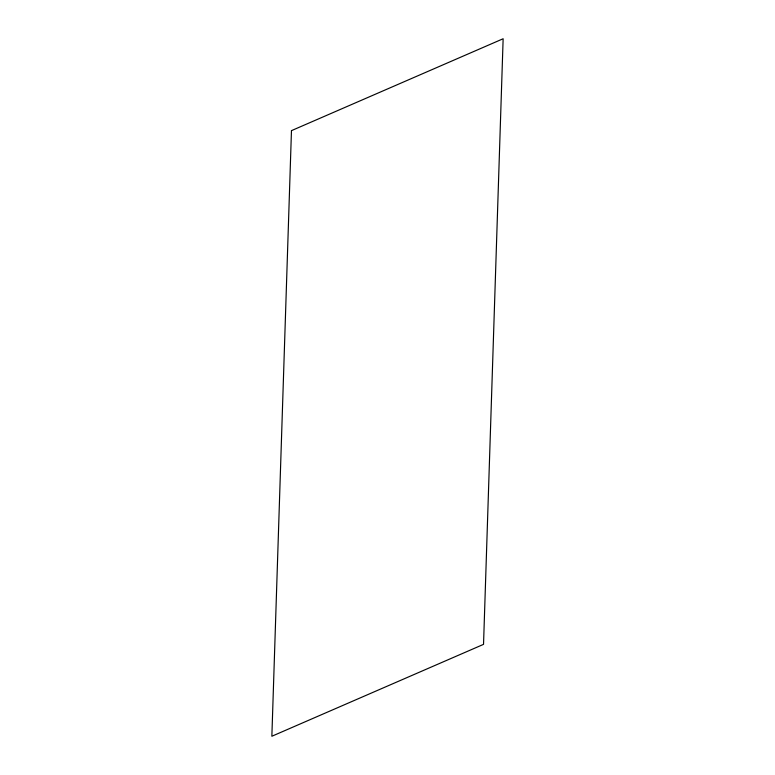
<?xml version="1.0" encoding="UTF-8"?>
<svg xmlns="http://www.w3.org/2000/svg" width="775" height="775" viewBox="0 0 775 775"><rect width="100%" height="100%" fill="white"/><g stroke="black" fill="none" stroke-linecap="round" stroke-linejoin="round"><path stroke-width="1.16" d="M291.468 130.636L271.86 736.25L483.532 644.364L503.14 38.75L291.468 130.636"/></g></svg>
